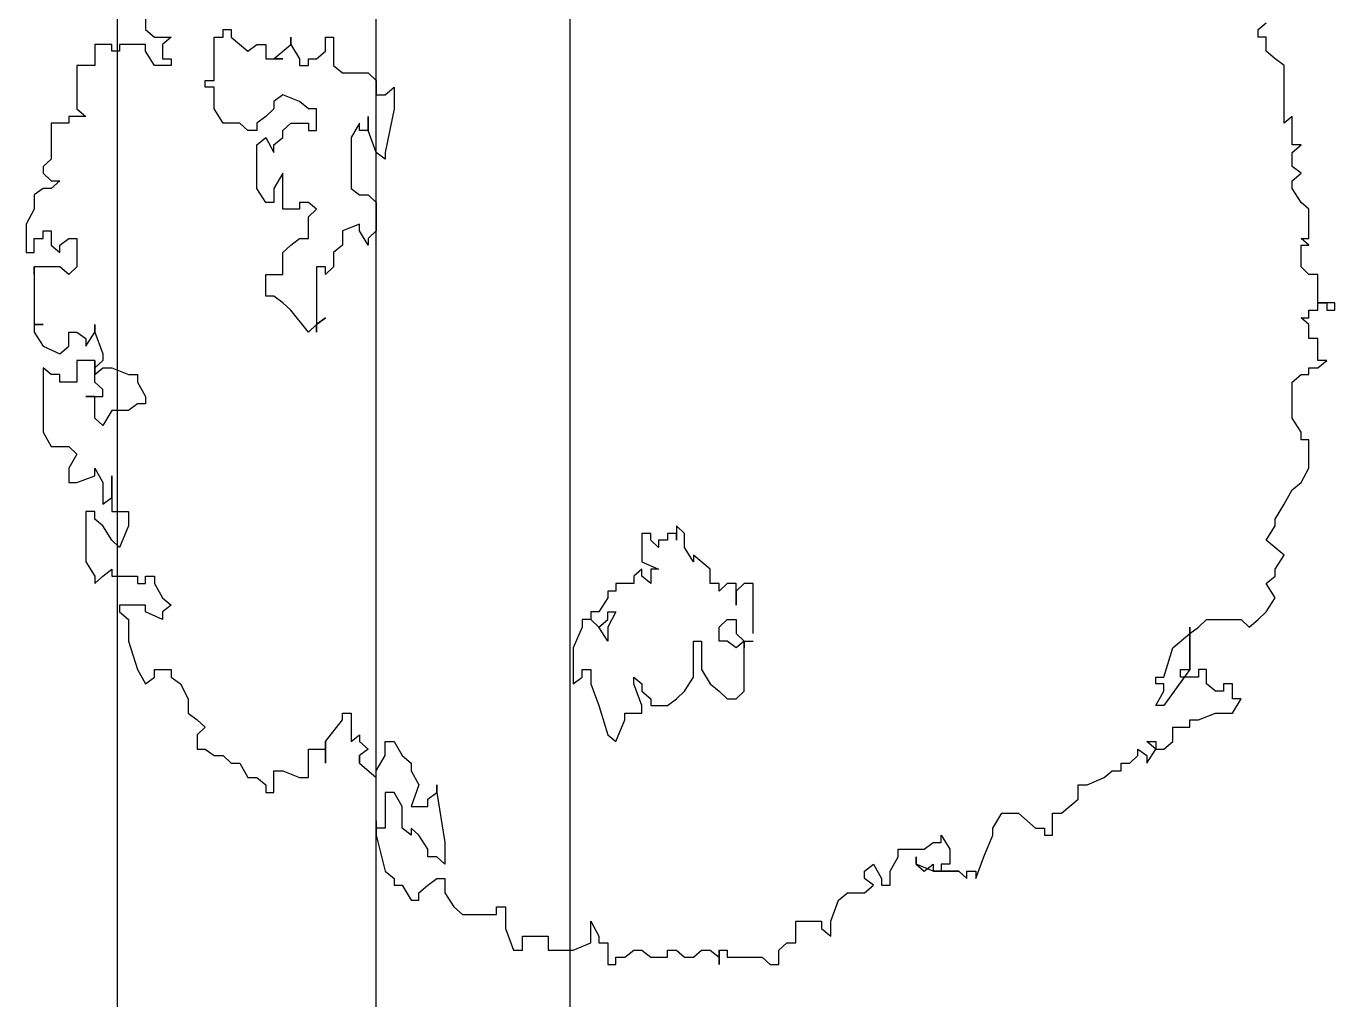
# Model space of a CAD drawing. Extents: x -30 to 1202, y 231 to 898.
# Drawn here: x 36.308 to 39.343, y 314.238 to 316.496 of the extents above; entities that cross this region are included whole.
import ezdxf

# ---------------------------------------------------------------- set-up
doc = ezdxf.new("R2010")
doc.units = 0
doc.header["$LTSCALE"] = 0.04
doc.layers.get('0').update_dxf_attribs({"linetype": 'CONTINUOUS'})
doc.layers.add('CONTORXXNP----00', color=255, linetype='CONTINUOUS')
doc.layers.add('PISO', color=1, linetype='CONTINUOUS')
doc.styles.get("Standard").update_dxf_attribs({"font": 'romans.shx'})

# ---------------------------------------------------------------- blocks, each defined once
blk = doc.blocks.new('ARB3')
at = {"color": 0}
for p, q in [((0.0136, 0.4913), (0.0078, 0.4913)), ((0.0078, 0.4913), (0.0078, 0.4852)), ((0.0136, 0.4852), (0.0136, 0.4913)), ((0.0078, 0.4782), (-0.0142, 0.4782)), ((-0.0142, 0.4782), (-0.0142, 0.4713)), ((0.0078, 0.4852), (0.0078, 0.4782)), ((0.0078, 0.4782), (0.0078, 0.4852)), ((0.0078, 0.4852), (0.0136, 0.4852)), ((0.0078, 0.4852), (0.0136, 0.4852)), ((0.0136, 0.4782), (0.0078, 0.4782)), ((0.0136, 0.4713), (0.0136, 0.4782)), ((0.0523, 0.4782), (0.0355, 0.4782)), ((0.0355, 0.4782), (0.0355, 0.4713)), ((0.0581, 0.4782), (0.0523, 0.4852)), ((0.0523, 0.4852), (0.0523, 0.4782)), ((0.0581, 0.4713), (0.0581, 0.4782)), ((-0.0646, 0.4713), (-0.0698, 0.4652)), ((-0.042, 0.4713), (-0.0646, 0.4713)), ((-0.0368, 0.4713), (-0.042, 0.4652)), ((-0.042, 0.4652), (-0.042, 0.4713)), ((-0.0368, 0.4652), (-0.0368, 0.4713)), ((-0.0142, 0.4713), (-0.02, 0.4652)), ((0.0194, 0.4713), (0.0136, 0.4713)), ((0.0245, 0.4713), (0.0194, 0.4652)), ((0.0194, 0.4652), (0.0194, 0.4713)), ((0.0355, 0.4713), (0.0245, 0.4713)), ((0.0633, 0.4713), (0.0581, 0.4713)), ((0.0633, 0.4652), (0.0633, 0.4713)), ((0.1356, 0.4713), (0.1137, 0.4713)), ((0.1137, 0.4713), (0.1137, 0.4652)), ((0.1466, 0.4652), (0.1356, 0.4713)), ((-0.1143, 0.4583), (-0.1363, 0.4583)), ((-0.1363, 0.4583), (-0.1311, 0.4521)), ((-0.1085, 0.4583), (-0.1143, 0.4652)), ((-0.1143, 0.4652), (-0.1143, 0.4583)), ((-0.0975, 0.4583), (-0.1085, 0.4583)), ((-0.0924, 0.4652), (-0.0975, 0.4583)), ((-0.0866, 0.4583), (-0.0924, 0.4652)), ((-0.0807, 0.4583), (-0.0866, 0.4583)), ((-0.0698, 0.4652), (-0.0807, 0.4583)), ((-0.02, 0.4652), (-0.0368, 0.4652)), ((0.0691, 0.4583), (0.0633, 0.4652)), ((0.0969, 0.4583), (0.0691, 0.4583)), ((0.1079, 0.4652), (0.0969, 0.4583)), ((0.1137, 0.4652), (0.1079, 0.4652)), ((0.1524, 0.4583), (0.1466, 0.4652)), ((0.1634, 0.4521), (0.1524, 0.4583)), ((-0.1757, 0.4521), (-0.1809, 0.4452)), ((-0.1311, 0.4521), (-0.1757, 0.4521)), ((0.175, 0.4452), (0.1634, 0.4521)), ((0.2028, 0.4521), (0.1912, 0.4383)), ((0.2138, 0.4452), (0.2028, 0.4521)), ((-0.2035, 0.4321), (-0.2086, 0.4383)), ((-0.1867, 0.4383), (-0.1976, 0.4383)), ((-0.1976, 0.4383), (-0.1976, 0.4321)), ((-0.1809, 0.4452), (-0.1867, 0.4383)), ((0.1802, 0.4452), (0.175, 0.4452)), ((0.1912, 0.4383), (0.1802, 0.4452)), ((0.219, 0.4452), (0.2138, 0.4452)), ((0.2248, 0.4383), (0.219, 0.4452)), ((0.2358, 0.4452), (0.2248, 0.4383)), ((0.2467, 0.4383), (0.2358, 0.4452)), ((0.2525, 0.4321), (0.2467, 0.4383)), ((-0.1976, 0.4321), (-0.2035, 0.4321)), ((0.2584, 0.4252), (0.2525, 0.4321)), ((0.2525, 0.419), (0.2584, 0.4252)), ((0.2525, 0.3921), (0.2525, 0.419)), ((0.3249, 0.4121), (0.3139, 0.419)), ((0.3139, 0.419), (0.3139, 0.4121)), ((0.3139, 0.4121), (0.3023, 0.4121)), ((0.3023, 0.4121), (0.3023, 0.4052)), ((0.3023, 0.4052), (0.3081, 0.4052)), ((0.3081, 0.4052), (0.3081, 0.399)), ((0.3249, 0.399), (0.3249, 0.4121)), ((0.3081, 0.399), (0.3023, 0.3921)), ((0.3301, 0.386), (0.3249, 0.399)), ((0.2584, 0.386), (0.2525, 0.3921)), ((0.2635, 0.3791), (0.2584, 0.386)), ((0.3023, 0.3921), (0.2913, 0.3921)), ((0.2913, 0.3921), (0.2913, 0.386)), ((0.2913, 0.386), (0.2971, 0.386)), ((0.2971, 0.386), (0.2971, 0.3721)), ((0.3301, 0.3791), (0.3301, 0.386)), ((0.2913, 0.3791), (0.2584, 0.3791)), ((0.2584, 0.3791), (0.2913, 0.3791)), ((0.2745, 0.366), (0.2635, 0.3791)), ((0.2913, 0.3721), (0.2913, 0.3791)), ((0.2913, 0.3791), (0.3191, 0.3591)), ((0.3359, 0.3791), (0.3301, 0.3791)), ((0.3359, 0.366), (0.3359, 0.3791)), ((0.2971, 0.3591), (0.2745, 0.366)), ((0.2971, 0.3721), (0.2913, 0.3721)), ((0.3468, 0.366), (0.3359, 0.366)), ((0.3527, 0.3591), (0.3468, 0.366)), ((0.2971, 0.3529), (0.2971, 0.3591)), ((0.3081, 0.3591), (0.3023, 0.3591)), ((0.3023, 0.3591), (0.3023, 0.3529)), ((0.3191, 0.3529), (0.3081, 0.3591)), ((0.3191, 0.3591), (0.3191, 0.3529)), ((0.3527, 0.3529), (0.3527, 0.3591)), ((0.3023, 0.3529), (0.2971, 0.3529)), ((0.3527, 0.3529), (0.3468, 0.346)), ((0.3468, 0.346), (0.3468, 0.3529)), ((0.3468, 0.3529), (0.3527, 0.3529)), ((0.3636, 0.346), (0.3527, 0.3529)), ((0.3527, 0.3391), (0.3578, 0.346)), ((0.3578, 0.346), (0.3636, 0.346)), ((0.3578, 0.3391), (0.3527, 0.3391)), ((0.3636, 0.3329), (0.3578, 0.3391)), ((0.3636, 0.326), (0.3636, 0.3329)), ((0.3695, 0.326), (0.3636, 0.326)), ((0.3695, 0.3191), (0.3695, 0.326)), ((0.3746, 0.3129), (0.3695, 0.3191)), ((0.3804, 0.2998), (0.3746, 0.3129)), ((0.3804, 0.2929), (0.3804, 0.2998)), ((0.3914, 0.2929), (0.3804, 0.2929)), ((0.4024, 0.2799), (0.3914, 0.2929)), ((0.4024, 0.2729), (0.4024, 0.2799)), ((0.4192, 0.2729), (0.4024, 0.2729)), ((0.414, 0.2599), (0.414, 0.2668)), ((0.414, 0.2668), (0.4192, 0.2668)), ((0.4192, 0.2668), (0.4192, 0.2729)), ((0.4024, 0.2468), (0.414, 0.2599)), ((0.4024, 0.2337), (0.4024, 0.2468)), ((0.414, 0.2268), (0.4024, 0.2337)), ((0.4192, 0.2268), (0.414, 0.2268)), ((0.436, 0.2199), (0.4192, 0.2268)), ((0.4528, 0.2137), (0.436, 0.2199)), ((0.447, 0.2068), (0.447, 0.2137)), ((0.447, 0.2137), (0.4528, 0.2137)), ((0.447, 0.2007), (0.4528, 0.2068)), ((0.4528, 0.2068), (0.447, 0.2068)), ((0.4192, 0.1868), (0.4302, 0.1937)), ((0.4302, 0.1937), (0.4418, 0.1937)), ((0.4418, 0.1937), (0.4418, 0.1868)), ((0.447, 0.1807), (0.447, 0.2007)), ((0.425, 0.1868), (0.4192, 0.1868)), ((0.425, 0.1807), (0.425, 0.1868)), ((0.4418, 0.1868), (0.447, 0.1868)), ((0.447, 0.1868), (0.447, 0.1807)), ((0.4302, 0.1737), (0.425, 0.1807)), ((0.4302, 0.1537), (0.4302, 0.1737)), ((0.447, 0.1807), (0.4418, 0.1676)), ((0.447, 0.1737), (0.4418, 0.1807)), ((0.4418, 0.1807), (0.447, 0.1807)), ((0.4418, 0.1676), (0.447, 0.1737)), ((0.4418, 0.1676), (0.436, 0.1676)), ((0.436, 0.1676), (0.4418, 0.1676)), ((0.436, 0.1537), (0.4302, 0.1537)), ((0.447, 0.1476), (0.436, 0.1537)), ((0.4579, 0.1476), (0.447, 0.1476)), ((0.4579, 0.1407), (0.4579, 0.1476)), ((0.4418, 0.1345), (0.4528, 0.1407)), ((0.447, 0.1276), (0.4418, 0.1345)), ((0.4528, 0.1407), (0.4579, 0.1407)), ((0.4579, 0.1345), (0.4528, 0.1276)), ((0.4638, 0.1276), (0.4579, 0.1345)), ((0.4528, 0.1276), (0.447, 0.1276)), ((0.4638, 0.1145), (0.4638, 0.1276)), ((0.4696, 0.1076), (0.4638, 0.1145)), ((0.4857, 0.1015), (0.4696, 0.1076)), ((0.4973, 0.1015), (0.4857, 0.1015)), ((0.4915, 0.0945), (0.4973, 0.1015)), ((0.4857, 0.0745), (0.4857, 0.0945)), ((0.4857, 0.0945), (0.4915, 0.0945)), ((0.5025, 0.0745), (0.4857, 0.0745)), ((0.5025, 0.0676), (0.5025, 0.0745)), ((0.5083, 0.0615), (0.5025, 0.0676)), ((0.5193, 0.0615), (0.5083, 0.0615)), ((0.5193, 0.0546), (0.5193, 0.0615)), ((0.5135, 0.0484), (0.5193, 0.0546)), ((0.2635, 0.0415), (0.2248, 0.0415)), ((0.2248, 0.0415), (0.2248, 0.0346)), ((0.2693, 0.0346), (0.2693, 0.0415)), ((0.5135, 0.0215), (0.5135, 0.0484)), ((0.2248, 0.0346), (0.2306, 0.0284)), ((0.2635, 0.0284), (0.2693, 0.0346)), ((0.3081, 0.0346), (0.2693, 0.0346)), ((0.2693, 0.0346), (0.2745, 0.0284)), ((0.2693, 0.0346), (0.2745, 0.0346)), ((0.2745, 0.0346), (0.2693, 0.0346)), ((0.3139, 0.0284), (0.3081, 0.0346)), ((0.2416, 0.0284), (0.2248, 0.0284)), ((0.2248, 0.0284), (0.2248, 0.0215)), ((0.2248, 0.0215), (0.2306, 0.0153)), ((0.2306, 0.0284), (0.2416, 0.0284)), ((0.2525, 0.0215), (0.2525, 0.0284)), ((0.2525, 0.0284), (0.2635, 0.0284)), ((0.2584, 0.0153), (0.2525, 0.0215)), ((0.2745, 0.0284), (0.2693, 0.0215)), ((0.2693, 0.0215), (0.2693, 0.0153)), ((0.3081, 0.0153), (0.3139, 0.0215)), ((0.3139, 0.0215), (0.3139, 0.0284)), ((0.5083, 0.0153), (0.5083, 0.0215)), ((0.5083, 0.0215), (0.5135, 0.0215)), ((0.2306, 0.0153), (0.2248, 0.0153)), ((0.2248, 0.0153), (0.2248, 0.0084)), ((0.2693, 0.0153), (0.2584, 0.0153)), ((0.3023, 0.0084), (0.3081, 0.0153)), ((0.5083, 0.0084), (0.5135, 0.0153)), ((0.5193, 0.0153), (0.5083, 0.0153)), ((0.5135, 0.0153), (0.5193, 0.0153)), ((0.2138, 0.0084), (0.2028, -0.0047)), ((0.2248, 0.0084), (0.2138, 0.0084)), ((0.2693, -0.0047), (0.2693, 0.0015)), ((0.2693, 0.0015), (0.2913, 0.0015)), ((0.2913, 0.0015), (0.3023, 0.0084)), ((0.5083, 0.0015), (0.5083, 0.0084)), ((0.5135, -0.0047), (0.5083, 0.0015)), ((0.208, -0.0047), (0.197, -0.0116)), ((0.2028, -0.0047), (0.208, -0.0047)), ((0.2971, -0.0047), (0.2693, -0.0047)), ((0.3081, -0.0116), (0.2971, -0.0047)), ((0.5135, -0.0116), (0.5135, -0.0047)), ((0.186, -0.0116), (0.1802, -0.0177)), ((0.1802, -0.0177), (0.1912, -0.0177)), ((0.197, -0.0116), (0.186, -0.0116)), ((0.1912, -0.0177), (0.186, -0.0177)), ((0.186, -0.0177), (0.186, -0.0247)), ((0.3139, -0.0177), (0.3081, -0.0116)), ((0.3191, -0.0247), (0.3139, -0.0177)), ((0.5083, -0.0177), (0.5135, -0.0116)), ((0.5083, -0.0247), (0.5083, -0.0177)), ((0.186, -0.0247), (0.1912, -0.0247)), ((0.1912, -0.0247), (0.1912, -0.0316)), ((0.3191, -0.0377), (0.3191, -0.0247)), ((0.5135, -0.0247), (0.5083, -0.0247)), ((0.5135, -0.0377), (0.5135, -0.0247)), ((0.1912, -0.0377), (0.186, -0.0377)), ((0.186, -0.0377), (0.186, -0.0446)), ((0.1912, -0.0316), (0.197, -0.0316)), ((0.197, -0.0316), (0.1912, -0.0377)), ((0.208, -0.0446), (0.2138, -0.0316)), ((0.2138, -0.0316), (0.2138, -0.0377)), ((0.2138, -0.0377), (0.2248, -0.0377)), ((0.2248, -0.0377), (0.219, -0.0446)), ((0.3081, -0.0446), (0.3139, -0.0377)), ((0.3139, -0.0377), (0.3191, -0.0377)), ((0.5083, -0.0446), (0.5135, -0.0377)), ((0.186, -0.0446), (0.208, -0.0446)), ((0.219, -0.0446), (0.2138, -0.0446)), ((0.2138, -0.0446), (0.219, -0.0508)), ((0.2971, -0.0508), (0.3023, -0.0446)), ((0.3191, -0.0446), (0.3023, -0.0508)), ((0.3023, -0.0446), (0.3081, -0.0446)), ((0.3249, -0.0446), (0.3191, -0.0446)), ((0.3249, -0.0577), (0.3249, -0.0446)), ((0.5083, -0.0508), (0.5083, -0.0446)), ((0.219, -0.0508), (0.2248, -0.0508)), ((0.2248, -0.0508), (0.2248, -0.0646)), ((0.3023, -0.0508), (0.2971, -0.0508)), ((0.3301, -0.0577), (0.3249, -0.0577)), ((0.3468, -0.0646), (0.3301, -0.0577)), ((0.5135, -0.0577), (0.5083, -0.0508)), ((0.5135, -0.0646), (0.5135, -0.0577)), ((0.2248, -0.0646), (0.2306, -0.0646)), ((0.2306, -0.0646), (0.2306, -0.0708)), ((0.2306, -0.0708), (0.2358, -0.0708)), ((0.2358, -0.0708), (0.2467, -0.0777)), ((0.2467, -0.0708), (0.2467, -0.0646)), ((0.2467, -0.0646), (0.2584, -0.0708)), ((0.2525, -0.0708), (0.2467, -0.0708)), ((0.2584, -0.0777), (0.2525, -0.0708)), ((0.2584, -0.0708), (0.2693, -0.0708)), ((0.2693, -0.0708), (0.2584, -0.0777)), ((0.3191, -0.0777), (0.3417, -0.0708)), ((0.3417, -0.0708), (0.3468, -0.0646)), ((0.5025, -0.0777), (0.5025, -0.0708)), ((0.5025, -0.0708), (0.5193, -0.0708)), ((0.5193, -0.0646), (0.5135, -0.0646)), ((0.5193, -0.0708), (0.5193, -0.0646)), ((0.2467, -0.0777), (0.2467, -0.0839)), ((0.2525, -0.0839), (0.2584, -0.0777)), ((0.2584, -0.0777), (0.2525, -0.0839)), ((0.3023, -0.0839), (0.3191, -0.0777)), ((0.4857, -0.0839), (0.4973, -0.0777)), ((0.4973, -0.0777), (0.5025, -0.0777)), ((0.2467, -0.0839), (0.2525, -0.0839)), ((0.2525, -0.0839), (0.2525, -0.0908)), ((0.2525, -0.0908), (0.2584, -0.0908)), ((0.2584, -0.0908), (0.2745, -0.0977)), ((0.2913, -0.0908), (0.2913, -0.0839)), ((0.2913, -0.0839), (0.3023, -0.0839)), ((0.2971, -0.0908), (0.2913, -0.0908)), ((0.3023, -0.0977), (0.2971, -0.0908)), ((0.5025, -0.0839), (0.4857, -0.0839)), ((0.5083, -0.0977), (0.5025, -0.0839)), ((0.2745, -0.0977), (0.3023, -0.0977)), ((0.5083, -0.1169), (0.5083, -0.0977)), ((0.4973, -0.1369), (0.4973, -0.1169)), ((0.4973, -0.1169), (0.5083, -0.1169)), ((0.5083, -0.1369), (0.4973, -0.1369)), ((0.5083, -0.1438), (0.5083, -0.1369)), ((0.4747, -0.1569), (0.4747, -0.15)), ((0.4747, -0.15), (0.4915, -0.15)), ((0.4915, -0.15), (0.5083, -0.1438)), ((0.4805, -0.1569), (0.4747, -0.1569)), ((0.4805, -0.1831), (0.4805, -0.1569)), ((0.4638, -0.1969), (0.4747, -0.19)), ((0.4747, -0.19), (0.4805, -0.1831)), ((0.3862, -0.2031), (0.425, -0.1969)), ((0.425, -0.1969), (0.4418, -0.1969)), ((0.4418, -0.1969), (0.436, -0.2031)), ((0.4528, -0.2031), (0.4528, -0.1969)), ((0.4528, -0.1969), (0.4638, -0.1969)), ((0.3862, -0.2031), (0.3804, -0.2031)), ((0.3804, -0.2031), (0.3862, -0.2031)), ((0.3914, -0.21), (0.3862, -0.2031)), ((0.3972, -0.21), (0.3914, -0.21)), ((0.3972, -0.223), (0.3972, -0.21)), ((0.4302, -0.21), (0.4192, -0.2169)), ((0.436, -0.21), (0.4302, -0.21)), ((0.436, -0.2031), (0.436, -0.21)), ((0.4579, -0.21), (0.4528, -0.2031)), ((0.4638, -0.2169), (0.4579, -0.21)), ((0.3695, -0.223), (0.3804, -0.2169)), ((0.3804, -0.2169), (0.3972, -0.223)), ((0.4192, -0.2169), (0.414, -0.223)), ((0.4696, -0.2169), (0.4638, -0.2169)), ((0.4696, -0.223), (0.4696, -0.2169)), ((0.3468, -0.2361), (0.3578, -0.23)), ((0.3578, -0.23), (0.3636, -0.223)), ((0.3636, -0.223), (0.3695, -0.223)), ((0.3972, -0.23), (0.3862, -0.2361)), ((0.414, -0.23), (0.3972, -0.23)), ((0.414, -0.223), (0.4192, -0.223)), ((0.4192, -0.223), (0.414, -0.23)), ((0.4579, -0.23), (0.4696, -0.223)), ((0.4579, -0.2361), (0.4579, -0.23)), ((-0.1531, -0.243), (-0.1589, -0.2361)), ((-0.1589, -0.2361), (-0.1421, -0.2361)), ((-0.1421, -0.2361), (-0.1085, -0.243)), ((0.3468, -0.243), (0.3468, -0.2361)), ((0.3862, -0.2361), (0.3862, -0.243)), ((0.447, -0.243), (0.4528, -0.2361)), ((0.4528, -0.2361), (0.4579, -0.2361)), ((-0.1699, -0.2561), (-0.1641, -0.25)), ((-0.1641, -0.25), (-0.1531, -0.25)), ((-0.1531, -0.25), (-0.1531, -0.243)), ((-0.1085, -0.25), (-0.1253, -0.2561)), ((-0.1085, -0.243), (-0.1033, -0.243)), ((-0.1033, -0.243), (-0.1085, -0.25)), ((-0.0756, -0.2561), (-0.0698, -0.25)), ((-0.0698, -0.25), (-0.0478, -0.25)), ((-0.0478, -0.25), (-0.042, -0.2561)), ((0.3578, -0.243), (0.3468, -0.243)), ((0.3695, -0.25), (0.3578, -0.243)), ((0.3636, -0.263), (0.3746, -0.25)), ((0.3746, -0.25), (0.3695, -0.25)), ((0.3862, -0.243), (0.414, -0.243)), ((0.414, -0.25), (0.4082, -0.25)), ((0.4082, -0.25), (0.4192, -0.25)), ((0.414, -0.243), (0.414, -0.25)), ((0.4192, -0.25), (0.447, -0.243)), ((-0.1699, -0.2761), (-0.1699, -0.2561)), ((-0.1253, -0.2561), (-0.1363, -0.2561)), ((-0.1363, -0.2561), (-0.1253, -0.2561)), ((-0.1253, -0.263), (-0.1311, -0.263)), ((-0.1311, -0.263), (-0.1201, -0.2692)), ((-0.1253, -0.2561), (-0.1253, -0.263)), ((-0.0807, -0.2692), (-0.0756, -0.263)), ((-0.0756, -0.263), (-0.0756, -0.2561)), ((-0.0478, -0.263), (-0.053, -0.263)), ((-0.053, -0.263), (-0.0478, -0.2761)), ((-0.0368, -0.2561), (-0.0478, -0.263)), ((-0.042, -0.2561), (-0.0368, -0.2561)), ((0.3468, -0.2692), (0.3417, -0.263)), ((0.3417, -0.263), (0.3468, -0.263)), ((0.3468, -0.263), (0.3527, -0.2561)), ((0.3527, -0.2561), (0.3578, -0.263)), ((0.3578, -0.263), (0.3636, -0.263)), ((0.3636, -0.263), (0.3578, -0.263)), ((0.3578, -0.263), (0.3636, -0.263)), ((-0.1201, -0.2692), (-0.0807, -0.2692)), ((0.3249, -0.2761), (0.3249, -0.2692)), ((0.3249, -0.2692), (0.3468, -0.2692)), ((-0.1976, -0.2892), (-0.1976, -0.283)), ((-0.1976, -0.283), (-0.1757, -0.283)), ((-0.1757, -0.283), (-0.1699, -0.2761)), ((-0.0478, -0.2761), (-0.0368, -0.2761)), ((-0.0368, -0.2761), (-0.031, -0.283)), ((-0.031, -0.283), (-0.02, -0.283)), ((-0.02, -0.283), (-0.0142, -0.2892)), ((0.3301, -0.2761), (0.3249, -0.2761)), ((0.3468, -0.2892), (0.3301, -0.2761)), ((-0.1867, -0.2892), (-0.1976, -0.2892)), ((-0.1809, -0.2961), (-0.1867, -0.2892)), ((-0.0142, -0.2892), (-0.02, -0.2892)), ((-0.02, -0.2892), (-0.02, -0.2961)), ((0.0245, -0.2961), (0.0194, -0.2892)), ((0.0194, -0.2892), (0.0245, -0.2961)), ((0.3636, -0.2892), (0.3468, -0.2892)), ((0.3527, -0.3022), (0.3527, -0.2892)), ((0.3527, -0.2892), (0.3636, -0.2892)), ((-0.1809, -0.3022), (-0.1809, -0.2961)), ((-0.1757, -0.3022), (-0.1809, -0.3022)), ((-0.1757, -0.3092), (-0.1757, -0.3022)), ((-0.1421, -0.3022), (-0.1479, -0.3092)), ((-0.1253, -0.2961), (-0.1421, -0.2961)), ((-0.1421, -0.2961), (-0.1421, -0.3022)), ((-0.1311, -0.3161), (-0.1311, -0.3022)), ((-0.1311, -0.3022), (-0.1253, -0.3022)), ((-0.1253, -0.3022), (-0.1253, -0.2961)), ((-0.0646, -0.2961), (-0.0698, -0.3022)), ((-0.0698, -0.3022), (-0.0698, -0.3092)), ((-0.0588, -0.3022), (-0.0646, -0.2961)), ((-0.042, -0.3022), (-0.0588, -0.3022)), ((-0.042, -0.3092), (-0.042, -0.3022)), ((-0.02, -0.2961), (0.0304, -0.2961)), ((0.0304, -0.3022), (0.0136, -0.3161)), ((0.0304, -0.2961), (0.0245, -0.2961)), ((0.0245, -0.2961), (0.0304, -0.3022)), ((0.3746, -0.3022), (0.3527, -0.3022)), ((0.3746, -0.3092), (0.3746, -0.3022)), ((-0.1918, -0.3161), (-0.1809, -0.3092)), ((-0.1809, -0.3092), (-0.1757, -0.3092)), ((-0.1479, -0.3092), (-0.1531, -0.3222)), ((-0.0698, -0.3092), (-0.0646, -0.3092)), ((-0.0646, -0.3092), (-0.0646, -0.3222)), ((-0.0368, -0.3161), (-0.042, -0.3092)), ((0.3695, -0.3222), (0.3746, -0.3092)), ((-0.1918, -0.3161), (-0.1976, -0.3161)), ((-0.1976, -0.3161), (-0.1918, -0.3161)), ((-0.1809, -0.3292), (-0.1918, -0.3161)), ((-0.1809, -0.3353), (-0.1809, -0.3222)), ((-0.1809, -0.3222), (-0.1809, -0.3292)), ((-0.1809, -0.3292), (-0.1809, -0.3222)), ((-0.1809, -0.3222), (-0.1809, -0.3292)), ((-0.1531, -0.3222), (-0.1479, -0.3292)), ((-0.1253, -0.3222), (-0.1311, -0.3161)), ((-0.1201, -0.3222), (-0.1253, -0.3222)), ((-0.1143, -0.3292), (-0.1201, -0.3222)), ((-0.0646, -0.3222), (-0.0924, -0.3222)), ((-0.0924, -0.3222), (-0.0807, -0.3292)), ((-0.031, -0.3222), (-0.0368, -0.3161)), ((-0.0142, -0.3222), (-0.031, -0.3222)), ((-0.0142, -0.3353), (-0.0142, -0.3222)), ((0.0078, -0.3222), (0.0026, -0.3292)), ((0.0136, -0.3161), (0.0078, -0.3222)), ((0.3695, -0.3292), (0.3695, -0.3222)), ((-0.1479, -0.3292), (-0.1421, -0.3292)), ((-0.1421, -0.3292), (-0.1363, -0.3353)), ((-0.1201, -0.3353), (-0.1085, -0.3292)), ((-0.1085, -0.3292), (-0.1143, -0.3292)), ((-0.0807, -0.3292), (-0.0698, -0.3292)), ((-0.0698, -0.3292), (-0.0698, -0.3353)), ((0.0026, -0.3292), (0.0026, -0.3353)), ((0.3862, -0.3292), (0.3695, -0.3292)), ((0.3862, -0.3353), (0.3862, -0.3292)), ((-0.1918, -0.3422), (-0.1918, -0.3353)), ((-0.1918, -0.3353), (-0.1809, -0.3353)), ((-0.1867, -0.3492), (-0.1918, -0.3422)), ((-0.1363, -0.3353), (-0.1311, -0.3422)), ((-0.1311, -0.3422), (-0.1253, -0.3422)), ((-0.1253, -0.3422), (-0.1253, -0.3492)), ((-0.1143, -0.3422), (-0.1201, -0.3353)), ((-0.0807, -0.3422), (-0.1143, -0.3422)), ((-0.0698, -0.3353), (-0.0807, -0.3422)), ((0.0026, -0.3353), (-0.0142, -0.3353)), ((0.3746, -0.3422), (0.3804, -0.3353)), ((0.3746, -0.3492), (0.3746, -0.3422)), ((0.3804, -0.3353), (0.3862, -0.3353)), ((-0.1976, -0.3622), (-0.1867, -0.3492)), ((-0.1253, -0.3492), (-0.1311, -0.3553)), ((0.3636, -0.3553), (0.3746, -0.3492)), ((-0.2035, -0.3684), (-0.2035, -0.3622)), ((-0.2035, -0.3622), (-0.1976, -0.3622)), ((-0.1311, -0.3553), (-0.1311, -0.3684)), ((0.3578, -0.3684), (0.3636, -0.3622)), ((0.3636, -0.3622), (0.3636, -0.3553)), ((-0.1976, -0.3684), (-0.2035, -0.3684)), ((-0.1976, -0.3753), (-0.1976, -0.3684)), ((-0.1311, -0.3684), (-0.1421, -0.3753)), ((0.3578, -0.3753), (0.3578, -0.3684)), ((-0.1641, -0.3753), (-0.1976, -0.3753)), ((-0.1641, -0.3822), (-0.1641, -0.3753)), ((-0.1589, -0.3822), (-0.1641, -0.3822)), ((-0.1421, -0.3753), (-0.1589, -0.3753)), ((-0.1589, -0.3753), (-0.1589, -0.3822)), ((0.3301, -0.3884), (0.3359, -0.3822)), ((0.3359, -0.3822), (0.3417, -0.3884)), ((0.3527, -0.3822), (0.3578, -0.3753)), ((0.3527, -0.3884), (0.3527, -0.3822)), ((0.3249, -0.3953), (0.3301, -0.3884)), ((0.3417, -0.3884), (0.3527, -0.3884)), ((0.2971, -0.4084), (0.3023, -0.4014)), ((0.3023, -0.4014), (0.3139, -0.3953)), ((0.3139, -0.3953), (0.3249, -0.3953)), ((-0.1976, -0.4214), (-0.1976, -0.4084)), ((-0.1976, -0.4084), (-0.1918, -0.4153)), ((-0.1809, -0.4153), (-0.1809, -0.4084)), ((-0.1809, -0.4084), (-0.1757, -0.4084)), ((-0.1757, -0.4084), (-0.1757, -0.4214)), ((0.2358, -0.4153), (0.2416, -0.4084)), ((0.2416, -0.4084), (0.2467, -0.4153)), ((0.2913, -0.4214), (0.2913, -0.4084)), ((0.2913, -0.4084), (0.2971, -0.4084)), ((-0.2035, -0.4284), (-0.1976, -0.4214)), ((-0.1918, -0.4153), (-0.1809, -0.4153)), ((-0.1757, -0.4214), (-0.1867, -0.4284)), ((0.219, -0.4284), (0.219, -0.4214)), ((0.219, -0.4214), (0.2248, -0.4214)), ((0.2248, -0.4214), (0.2358, -0.4153)), ((0.2467, -0.4153), (0.2525, -0.4153)), ((0.2525, -0.4153), (0.2467, -0.4284)), ((0.2971, -0.4214), (0.2913, -0.4214)), ((0.3023, -0.4284), (0.2971, -0.4214)), ((-0.2312, -0.4284), (-0.2035, -0.4284)), ((-0.1867, -0.4284), (-0.1918, -0.4284)), ((-0.1918, -0.4284), (-0.1918, -0.4484)), ((0.0633, -0.4414), (0.0633, -0.4345)), ((0.0633, -0.4345), (0.0691, -0.4345)), ((0.0691, -0.4345), (0.0801, -0.4284)), ((0.0801, -0.4284), (0.0859, -0.4284)), ((0.0859, -0.4284), (0.0859, -0.4345)), ((0.0859, -0.4345), (0.0911, -0.4414)), ((0.2248, -0.4284), (0.219, -0.4284)), ((0.219, -0.4545), (0.219, -0.4345)), ((0.219, -0.4345), (0.2248, -0.4345)), ((0.2248, -0.4345), (0.2248, -0.4284)), ((0.2467, -0.4284), (0.2416, -0.4284)), ((0.2416, -0.4284), (0.2416, -0.4484)), ((0.2693, -0.4414), (0.2913, -0.4345)), ((0.2913, -0.4345), (0.3023, -0.4284)), ((0.0581, -0.4545), (0.0633, -0.4414)), ((0.0911, -0.4414), (0.0911, -0.4545)), ((0.1692, -0.4545), (0.1692, -0.4414)), ((0.1692, -0.4414), (0.1802, -0.4414)), ((0.1802, -0.4414), (0.197, -0.4484)), ((0.2467, -0.4484), (0.2525, -0.4414)), ((0.2525, -0.4414), (0.2693, -0.4414)), ((-0.1918, -0.4484), (-0.1867, -0.4484)), ((-0.1867, -0.4545), (-0.1918, -0.4545)), ((-0.1918, -0.4545), (-0.1918, -0.4676)), ((-0.1867, -0.4484), (-0.1867, -0.4545)), ((0.0581, -0.4614), (0.0581, -0.4545)), ((0.0911, -0.4545), (0.1027, -0.4614)), ((0.1582, -0.4545), (0.1415, -0.4545)), ((0.1415, -0.4545), (0.1692, -0.4545)), ((0.1634, -0.4614), (0.1582, -0.4545)), ((0.1912, -0.4545), (0.1802, -0.4614)), ((0.197, -0.4484), (0.1912, -0.4545)), ((0.219, -0.4614), (0.2138, -0.4545)), ((0.2138, -0.4545), (0.219, -0.4545)), ((0.2416, -0.4484), (0.2467, -0.4484)), ((0.0304, -0.4676), (0.0472, -0.4614)), ((0.0472, -0.4614), (0.0523, -0.4614)), ((0.0523, -0.4614), (0.0581, -0.4676)), ((0.0633, -0.4676), (0.0581, -0.4614)), ((0.0749, -0.4614), (0.0691, -0.4676)), ((0.0801, -0.4614), (0.0749, -0.4614)), ((0.0801, -0.4745), (0.0801, -0.4614)), ((0.1027, -0.4614), (0.0969, -0.4676)), ((0.1356, -0.4676), (0.1466, -0.4614)), ((0.1466, -0.4614), (0.1634, -0.4614)), ((0.1802, -0.4614), (0.175, -0.4676)), ((0.2248, -0.4676), (0.219, -0.4614)), ((-0.1918, -0.4676), (-0.1757, -0.4676)), ((-0.1757, -0.4676), (-0.1757, -0.4814)), ((-0.1421, -0.4814), (-0.1363, -0.4745)), ((-0.1363, -0.4745), (-0.1363, -0.4876)), ((0.0304, -0.4676), (0.0245, -0.4676)), ((0.0245, -0.4676), (0.0304, -0.4676)), ((0.0413, -0.4745), (0.0304, -0.4676)), ((0.0304, -0.4814), (0.0355, -0.4745)), ((0.0355, -0.4745), (0.0413, -0.4745)), ((0.0691, -0.4676), (0.0523, -0.4676)), ((0.0523, -0.4676), (0.0523, -0.4814)), ((0.0581, -0.4676), (0.0633, -0.4676)), ((0.0969, -0.4676), (0.0801, -0.4676)), ((0.0801, -0.4676), (0.0801, -0.4745)), ((0.1415, -0.4676), (0.1356, -0.4676)), ((0.1466, -0.4814), (0.1415, -0.4676)), ((0.175, -0.4676), (0.1692, -0.4676)), ((0.1692, -0.4676), (0.1692, -0.4745)), ((0.1692, -0.4745), (0.208, -0.4745)), ((0.208, -0.4745), (0.219, -0.4676)), ((0.219, -0.4676), (0.2248, -0.4676)), ((-0.1757, -0.4814), (-0.1421, -0.4814)), ((-0.042, -0.4876), (-0.042, -0.4814)), ((-0.042, -0.4814), (-0.02, -0.4814)), ((-0.02, -0.4814), (-0.0142, -0.4876)), ((0.0304, -0.4876), (0.0304, -0.4814)), ((0.0523, -0.4814), (0.0691, -0.4814)), ((0.0691, -0.4814), (0.0691, -0.4945)), ((0.1188, -0.4876), (0.1247, -0.4814)), ((0.1247, -0.4814), (0.1356, -0.4876)), ((0.1466, -0.4876), (0.1466, -0.4814)), ((-0.1363, -0.4876), (-0.1311, -0.4876)), ((-0.1311, -0.4876), (-0.1311, -0.5014)), ((-0.0866, -0.5014), (-0.0866, -0.4945)), ((-0.0866, -0.4945), (-0.0807, -0.5014)), ((-0.0368, -0.4945), (-0.042, -0.4876)), ((-0.0368, -0.5014), (-0.031, -0.4945)), ((-0.031, -0.4945), (-0.0368, -0.4945)), ((-0.0142, -0.4876), (-0.02, -0.4945)), ((-0.02, -0.4945), (-0.02, -0.5145)), ((0.0413, -0.4876), (0.0304, -0.4876)), ((0.0472, -0.4945), (0.0413, -0.4876)), ((0.0413, -0.5076), (0.0472, -0.4945)), ((0.0691, -0.4945), (0.0633, -0.4945)), ((0.0633, -0.4945), (0.0633, -0.5014)), ((0.1188, -0.5014), (0.1188, -0.4876)), ((0.1356, -0.4876), (0.1466, -0.4876)), ((-0.1311, -0.5014), (-0.1033, -0.5014)), ((-0.1033, -0.5014), (-0.0975, -0.5076)), ((-0.0924, -0.5076), (-0.0866, -0.5014)), ((-0.0807, -0.5014), (-0.0807, -0.5076)), ((-0.0478, -0.5076), (-0.0478, -0.5014)), ((-0.0478, -0.5014), (-0.0368, -0.5014)), ((0.0633, -0.5014), (0.0581, -0.5076)), ((0.1079, -0.5076), (0.1188, -0.5014)), ((-0.0975, -0.5076), (-0.0924, -0.5076)), ((-0.0807, -0.5076), (-0.0756, -0.5145)), ((-0.0756, -0.5145), (-0.0646, -0.5145)), ((-0.0646, -0.5145), (-0.053, -0.5206)), ((-0.042, -0.5076), (-0.0478, -0.5076)), ((-0.042, -0.5145), (-0.042, -0.5076)), ((-0.031, -0.5145), (-0.042, -0.5145)), ((-0.031, -0.5206), (-0.031, -0.5145)), ((-0.02, -0.5145), (-0.0142, -0.5145)), ((-0.0142, -0.5145), (-0.02, -0.5145)), ((-0.02, -0.5145), (0.0245, -0.5145)), ((0.0245, -0.5145), (0.0245, -0.5076)), ((0.0245, -0.5076), (0.0245, -0.5145)), ((0.0245, -0.5145), (0.0304, -0.5145)), ((0.0304, -0.5145), (0.0413, -0.5076)), ((0.0581, -0.5076), (0.1079, -0.5076)), ((-0.053, -0.5206), (-0.031, -0.5206))]:
    blk.add_line(p, q, dxfattribs=at)
at = {"layer": 'CONTORXXNP----00'}
for p, q in [((-0.0142, 0.4782), (-0.0142, 0.4713)), ((0.0078, 0.4782), (-0.0142, 0.4782)), ((0.0136, 0.4782), (0.0078, 0.4782)), ((0.0136, 0.4713), (0.0136, 0.4782)), ((0.0355, 0.4782), (0.0355, 0.4713)), ((0.0523, 0.4782), (0.0355, 0.4782)), ((0.0523, 0.4852), (0.0523, 0.4782)), ((0.0581, 0.4782), (0.0523, 0.4852)), ((0.0581, 0.4713), (0.0581, 0.4782)), ((-0.0646, 0.4713), (-0.0698, 0.4652)), ((-0.042, 0.4713), (-0.0646, 0.4713)), ((-0.042, 0.4652), (-0.042, 0.4713)), ((-0.0368, 0.4713), (-0.042, 0.4652)), ((-0.0368, 0.4652), (-0.0368, 0.4713)), ((-0.0142, 0.4713), (-0.02, 0.4652)), ((0.0194, 0.4713), (0.0136, 0.4713)), ((0.0194, 0.4652), (0.0194, 0.4713)), ((0.0245, 0.4713), (0.0194, 0.4652)), ((0.0355, 0.4713), (0.0245, 0.4713)), ((0.0633, 0.4713), (0.0581, 0.4713)), ((0.0633, 0.4652), (0.0633, 0.4713)), ((0.1137, 0.4713), (0.1137, 0.4652)), ((0.1356, 0.4713), (0.1137, 0.4713)), ((0.1466, 0.4652), (0.1356, 0.4713)), ((-0.1363, 0.4583), (-0.1311, 0.4521)), ((-0.1143, 0.4583), (-0.1363, 0.4583)), ((-0.1143, 0.4652), (-0.1143, 0.4583)), ((-0.1085, 0.4583), (-0.1143, 0.4652)), ((-0.0975, 0.4583), (-0.1085, 0.4583)), ((-0.0924, 0.4652), (-0.0975, 0.4583)), ((-0.0866, 0.4583), (-0.0924, 0.4652)), ((-0.0807, 0.4583), (-0.0866, 0.4583)), ((-0.0698, 0.4652), (-0.0807, 0.4583)), ((-0.02, 0.4652), (-0.0368, 0.4652)), ((0.0691, 0.4583), (0.0633, 0.4652)), ((0.0969, 0.4583), (0.0691, 0.4583)), ((0.1079, 0.4652), (0.0969, 0.4583)), ((0.1137, 0.4652), (0.1079, 0.4652)), ((0.1524, 0.4583), (0.1466, 0.4652)), ((0.1634, 0.4521), (0.1524, 0.4583)), ((-0.1757, 0.4521), (-0.1809, 0.4452)), ((-0.1311, 0.4521), (-0.1757, 0.4521)), ((0.175, 0.4452), (0.1634, 0.4521)), ((0.2028, 0.4521), (0.1912, 0.4383)), ((0.2138, 0.4452), (0.2028, 0.4521)), ((-0.2035, 0.4321), (-0.2086, 0.4383)), ((-0.1976, 0.4383), (-0.1976, 0.4321)), ((-0.1867, 0.4383), (-0.1976, 0.4383)), ((-0.1809, 0.4452), (-0.1867, 0.4383)), ((0.1802, 0.4452), (0.175, 0.4452)), ((0.1912, 0.4383), (0.1802, 0.4452)), ((0.219, 0.4452), (0.2138, 0.4452)), ((0.2248, 0.4383), (0.219, 0.4452)), ((0.2358, 0.4452), (0.2248, 0.4383)), ((0.2467, 0.4383), (0.2358, 0.4452)), ((0.2525, 0.4321), (0.2467, 0.4383)), ((-0.1976, 0.4321), (-0.2035, 0.4321)), ((0.2584, 0.4252), (0.2525, 0.4321)), ((0.2525, 0.419), (0.2584, 0.4252)), ((0.2525, 0.3921), (0.2525, 0.419)), ((0.3139, 0.419), (0.3139, 0.4121)), ((0.3249, 0.4121), (0.3139, 0.419)), ((0.3023, 0.4121), (0.3023, 0.4052)), ((0.3139, 0.4121), (0.3023, 0.4121)), ((0.3023, 0.4052), (0.3081, 0.4052)), ((0.3081, 0.4052), (0.3081, 0.399)), ((0.3249, 0.399), (0.3249, 0.4121)), ((0.3081, 0.399), (0.3023, 0.3921)), ((0.3301, 0.386), (0.3249, 0.399)), ((0.2584, 0.386), (0.2525, 0.3921)), ((0.2635, 0.3791), (0.2584, 0.386)), ((0.2913, 0.3921), (0.2913, 0.386)), ((0.3023, 0.3921), (0.2913, 0.3921)), ((0.2913, 0.386), (0.2971, 0.386)), ((0.2971, 0.386), (0.2971, 0.3749)), ((0.3301, 0.3791), (0.3301, 0.386)), ((0.2745, 0.366), (0.2635, 0.3791)), ((0.2971, 0.3749), (0.3191, 0.3591)), ((0.3359, 0.3791), (0.3301, 0.3791)), ((0.3359, 0.366), (0.3359, 0.3791)), ((0.2971, 0.3591), (0.2745, 0.366)), ((0.3468, 0.366), (0.3359, 0.366)), ((0.3527, 0.3591), (0.3468, 0.366)), ((0.2971, 0.3529), (0.2971, 0.3591)), ((0.3023, 0.3591), (0.3023, 0.3529)), ((0.3081, 0.3591), (0.3023, 0.3591)), ((0.3191, 0.3529), (0.3081, 0.3591)), ((0.3191, 0.3591), (0.3191, 0.3529)), ((0.3527, 0.3529), (0.3527, 0.3591)), ((0.3023, 0.3529), (0.2971, 0.3529)), ((0.3636, 0.346), (0.3527, 0.3529)), ((0.3527, 0.3391), (0.3578, 0.346)), ((0.3578, 0.346), (0.3636, 0.346)), ((0.3578, 0.3391), (0.3527, 0.3391)), ((0.3636, 0.3329), (0.3578, 0.3391)), ((0.3636, 0.326), (0.3636, 0.3329)), ((0.3695, 0.326), (0.3636, 0.326)), ((0.3695, 0.3191), (0.3695, 0.326)), ((0.3746, 0.3129), (0.3695, 0.3191)), ((0.3804, 0.2998), (0.3746, 0.3129)), ((0.3804, 0.2929), (0.3804, 0.2998)), ((0.3914, 0.2929), (0.3804, 0.2929)), ((0.4024, 0.2799), (0.3914, 0.2929)), ((0.4024, 0.2729), (0.4024, 0.2799)), ((0.4192, 0.2729), (0.4024, 0.2729)), ((0.414, 0.2668), (0.4192, 0.2668)), ((0.414, 0.2599), (0.414, 0.2668)), ((0.4192, 0.2668), (0.4192, 0.2729)), ((0.4024, 0.2468), (0.414, 0.2599)), ((0.4024, 0.2337), (0.4024, 0.2468)), ((0.414, 0.2268), (0.4024, 0.2337)), ((0.4192, 0.2268), (0.414, 0.2268)), ((0.436, 0.2199), (0.4192, 0.2268)), ((0.4528, 0.2137), (0.436, 0.2199)), ((0.447, 0.2137), (0.4528, 0.2137)), ((0.447, 0.2068), (0.447, 0.2137)), ((0.4528, 0.2068), (0.447, 0.2068)), ((0.447, 0.2007), (0.4528, 0.2068)), ((0.4192, 0.1868), (0.4302, 0.1937)), ((0.4302, 0.1937), (0.4418, 0.1937)), ((0.4418, 0.1937), (0.4418, 0.1868)), ((0.447, 0.2007), (0.447, 0.1868)), ((0.425, 0.1868), (0.4192, 0.1868)), ((0.425, 0.1807), (0.425, 0.1868)), ((0.4418, 0.1868), (0.447, 0.1868)), ((0.4302, 0.1737), (0.425, 0.1807)), ((0.4302, 0.1537), (0.4302, 0.1737)), ((0.436, 0.1537), (0.4302, 0.1537)), ((0.447, 0.1476), (0.436, 0.1537)), ((0.4579, 0.1476), (0.447, 0.1476)), ((0.4579, 0.1407), (0.4579, 0.1476)), ((0.4418, 0.1345), (0.4528, 0.1407)), ((0.447, 0.1276), (0.4418, 0.1345)), ((0.4528, 0.1407), (0.4579, 0.1407)), ((0.4579, 0.1345), (0.4528, 0.1276)), ((0.4638, 0.1276), (0.4579, 0.1345)), ((0.4528, 0.1276), (0.447, 0.1276)), ((0.4638, 0.1145), (0.4638, 0.1276)), ((0.4696, 0.1076), (0.4638, 0.1145)), ((0.4857, 0.1015), (0.4696, 0.1076)), ((0.4973, 0.1015), (0.4857, 0.1015)), ((0.4915, 0.0945), (0.4973, 0.1015)), ((0.4857, 0.0945), (0.4915, 0.0945)), ((0.4857, 0.0745), (0.4857, 0.0945)), ((0.5025, 0.0745), (0.4857, 0.0745)), ((0.5025, 0.0676), (0.5025, 0.0745)), ((0.5083, 0.0615), (0.5025, 0.0676)), ((0.5193, 0.0615), (0.5083, 0.0615)), ((0.5193, 0.0546), (0.5193, 0.0615)), ((0.5135, 0.0484), (0.5193, 0.0546)), ((0.5135, 0.0215), (0.5135, 0.0484)), ((0.5083, 0.0215), (0.5135, 0.0215)), ((0.5083, 0.0153), (0.5083, 0.0215)), ((0.5083, 0.0153), (0.5135, 0.0153)), ((0.5083, 0.0084), (0.5135, 0.0153)), ((0.5083, 0.0015), (0.5083, 0.0084)), ((0.5135, -0.0047), (0.5083, 0.0015)), ((0.5135, -0.0116), (0.5135, -0.0047)), ((0.5083, -0.0177), (0.5135, -0.0116)), ((0.5083, -0.0247), (0.5083, -0.0177)), ((0.5135, -0.0247), (0.5083, -0.0247)), ((0.5135, -0.0377), (0.5135, -0.0247)), ((0.5083, -0.0446), (0.5135, -0.0377)), ((0.5083, -0.0508), (0.5083, -0.0446)), ((0.5135, -0.0577), (0.5083, -0.0508)), ((0.5135, -0.0646), (0.5135, -0.0577)), ((0.5025, -0.0708), (0.5193, -0.0708)), ((0.5025, -0.0777), (0.5025, -0.0708)), ((0.5193, -0.0646), (0.5135, -0.0646)), ((0.5193, -0.0708), (0.5193, -0.0646)), ((0.4857, -0.0839), (0.4973, -0.0777)), ((0.4973, -0.0777), (0.5025, -0.0777)), ((0.5025, -0.0839), (0.4857, -0.0839)), ((0.5083, -0.0977), (0.5025, -0.0839)), ((0.5083, -0.1169), (0.5083, -0.0977)), ((0.4973, -0.1169), (0.5083, -0.1169)), ((0.4973, -0.1369), (0.4973, -0.1169)), ((0.5083, -0.1369), (0.4973, -0.1369)), ((0.5083, -0.1438), (0.5083, -0.1369)), ((0.4747, -0.15), (0.4915, -0.15)), ((0.4747, -0.1569), (0.4747, -0.15)), ((0.4915, -0.15), (0.5083, -0.1438)), ((0.4805, -0.1569), (0.4747, -0.1569)), ((0.4805, -0.1831), (0.4805, -0.1569)), ((0.4638, -0.1969), (0.4747, -0.19)), ((0.4747, -0.19), (0.4805, -0.1831)), ((0.3862, -0.2031), (0.425, -0.1969)), ((0.425, -0.1969), (0.4418, -0.1969)), ((0.4418, -0.1969), (0.436, -0.2031)), ((0.4528, -0.1969), (0.4638, -0.1969)), ((0.4528, -0.2031), (0.4528, -0.1969)), ((0.3914, -0.21), (0.3862, -0.2031)), ((0.3972, -0.21), (0.3914, -0.21)), ((0.3972, -0.223), (0.3972, -0.21)), ((0.4302, -0.21), (0.4192, -0.2169)), ((0.436, -0.21), (0.4302, -0.21)), ((0.436, -0.2031), (0.436, -0.21)), ((0.4579, -0.21), (0.4528, -0.2031)), ((0.4638, -0.2169), (0.4579, -0.21)), ((0.3695, -0.223), (0.3804, -0.2169)), ((0.3804, -0.2169), (0.3972, -0.223)), ((0.4192, -0.2169), (0.414, -0.223)), ((0.4696, -0.2169), (0.4638, -0.2169)), ((0.4696, -0.223), (0.4696, -0.2169)), ((0.3468, -0.2361), (0.3578, -0.23)), ((0.3578, -0.23), (0.3636, -0.223)), ((0.3636, -0.223), (0.3695, -0.223)), ((0.3972, -0.23), (0.3862, -0.2361)), ((0.414, -0.23), (0.3972, -0.23)), ((0.4192, -0.223), (0.414, -0.23)), ((0.414, -0.223), (0.4192, -0.223)), ((0.4579, -0.23), (0.4696, -0.223)), ((0.4579, -0.2361), (0.4579, -0.23)), ((0.3468, -0.243), (0.3468, -0.2361)), ((0.3862, -0.2361), (0.3862, -0.243)), ((0.447, -0.243), (0.4528, -0.2361)), ((0.4528, -0.2361), (0.4579, -0.2361)), ((0.3578, -0.243), (0.3468, -0.243)), ((0.3695, -0.25), (0.3578, -0.243)), ((0.3636, -0.263), (0.3746, -0.25)), ((0.3746, -0.25), (0.3695, -0.25)), ((0.3862, -0.243), (0.414, -0.243)), ((0.414, -0.243), (0.414, -0.25)), ((0.414, -0.25), (0.4192, -0.25)), ((0.4192, -0.25), (0.447, -0.243)), ((0.3417, -0.263), (0.3468, -0.263)), ((0.3468, -0.2692), (0.3417, -0.263)), ((0.3468, -0.263), (0.3527, -0.2561)), ((0.3527, -0.2561), (0.3578, -0.263)), ((0.3578, -0.263), (0.3636, -0.263)), ((0.3636, -0.263), (0.3578, -0.263)), ((0.3578, -0.263), (0.3636, -0.263)), ((0.3249, -0.2692), (0.3468, -0.2692)), ((0.3249, -0.2761), (0.3249, -0.2692)), ((0.3301, -0.2761), (0.3249, -0.2761)), ((0.3468, -0.2892), (0.3301, -0.2761)), ((0.3468, -0.2892), (0.3527, -0.2892)), ((0.3527, -0.3022), (0.3527, -0.2892)), ((0.3746, -0.3022), (0.3527, -0.3022)), ((0.3746, -0.3092), (0.3746, -0.3022)), ((0.3695, -0.3222), (0.3746, -0.3092)), ((0.3695, -0.3292), (0.3695, -0.3222)), ((0.3862, -0.3292), (0.3695, -0.3292)), ((0.3862, -0.3353), (0.3862, -0.3292)), ((0.3746, -0.3422), (0.3804, -0.3353)), ((0.3746, -0.3492), (0.3746, -0.3422)), ((0.3804, -0.3353), (0.3862, -0.3353)), ((0.3636, -0.3553), (0.3746, -0.3492)), ((0.3578, -0.3684), (0.3636, -0.3622)), ((0.3636, -0.3622), (0.3636, -0.3553)), ((0.3578, -0.3753), (0.3578, -0.3684)), ((0.3301, -0.3884), (0.3359, -0.3822)), ((0.3359, -0.3822), (0.3417, -0.3884)), ((0.3527, -0.3822), (0.3578, -0.3753)), ((0.3527, -0.3884), (0.3527, -0.3822)), ((0.3249, -0.3953), (0.3301, -0.3884)), ((0.3417, -0.3884), (0.3527, -0.3884)), ((0.2971, -0.4084), (0.3023, -0.4014)), ((0.3023, -0.4014), (0.3139, -0.3953)), ((0.3139, -0.3953), (0.3249, -0.3953)), ((-0.1976, -0.4084), (-0.1918, -0.4153)), ((-0.1976, -0.4214), (-0.1976, -0.4084)), ((-0.1809, -0.4084), (-0.1757, -0.4084)), ((-0.1809, -0.4153), (-0.1809, -0.4084)), ((-0.1757, -0.4084), (-0.1757, -0.4214)), ((0.2358, -0.4153), (0.2416, -0.4084)), ((0.2416, -0.4084), (0.2467, -0.4153)), ((0.2913, -0.4084), (0.2971, -0.4084)), ((0.2913, -0.4214), (0.2913, -0.4084)), ((-0.2035, -0.4284), (-0.1976, -0.4214)), ((-0.1918, -0.4153), (-0.1809, -0.4153)), ((-0.1757, -0.4214), (-0.1867, -0.4284)), ((0.219, -0.4214), (0.2248, -0.4214)), ((0.219, -0.4284), (0.219, -0.4214)), ((0.2248, -0.4214), (0.2358, -0.4153)), ((0.2525, -0.4153), (0.2467, -0.4284)), ((0.2467, -0.4153), (0.2525, -0.4153)), ((0.2971, -0.4214), (0.2913, -0.4214)), ((0.3023, -0.4284), (0.2971, -0.4214)), ((-0.2312, -0.4284), (-0.2035, -0.4284)), ((-0.1918, -0.4284), (-0.1918, -0.4484)), ((-0.1867, -0.4284), (-0.1918, -0.4284)), ((0.2248, -0.4284), (0.219, -0.4284)), ((0.219, -0.4345), (0.2248, -0.4345)), ((0.219, -0.4545), (0.219, -0.4345)), ((0.2248, -0.4345), (0.2248, -0.4284)), ((0.2416, -0.4284), (0.2416, -0.4484)), ((0.2467, -0.4284), (0.2416, -0.4284)), ((0.2693, -0.4414), (0.2913, -0.4345)), ((0.2913, -0.4345), (0.3023, -0.4284)), ((0.1692, -0.4414), (0.1802, -0.4414)), ((0.1692, -0.4545), (0.1692, -0.4414)), ((0.1802, -0.4414), (0.197, -0.4484)), ((0.2467, -0.4484), (0.2525, -0.4414)), ((0.2525, -0.4414), (0.2693, -0.4414)), ((-0.1918, -0.4484), (-0.1867, -0.4484)), ((-0.1918, -0.4545), (-0.1918, -0.4676)), ((-0.1867, -0.4545), (-0.1918, -0.4545)), ((-0.1867, -0.4484), (-0.1867, -0.4545)), ((0.1582, -0.4545), (0.1692, -0.4545)), ((0.1634, -0.4614), (0.1582, -0.4545)), ((0.1912, -0.4545), (0.1802, -0.4614)), ((0.197, -0.4484), (0.1912, -0.4545)), ((0.2138, -0.4545), (0.219, -0.4545)), ((0.219, -0.4614), (0.2138, -0.4545)), ((0.2416, -0.4484), (0.2467, -0.4484)), ((0.0304, -0.4676), (0.0472, -0.4614)), ((0.0472, -0.4614), (0.0523, -0.4614)), ((0.0523, -0.4614), (0.0581, -0.4676)), ((0.1356, -0.4676), (0.1466, -0.4614)), ((0.1466, -0.4614), (0.1634, -0.4614)), ((0.1802, -0.4614), (0.175, -0.4676)), ((0.2248, -0.4676), (0.219, -0.4614)), ((-0.1918, -0.4676), (-0.1757, -0.4676)), ((-0.1757, -0.4676), (-0.1757, -0.4814)), ((-0.1421, -0.4814), (-0.1363, -0.4745)), ((-0.1363, -0.4745), (-0.1363, -0.4876)), ((0.0413, -0.4745), (0.0304, -0.4676)), ((0.0304, -0.4814), (0.0355, -0.4745)), ((0.0355, -0.4745), (0.0413, -0.4745)), ((0.0523, -0.4676), (0.0581, -0.4676)), ((0.0523, -0.4676), (0.0523, -0.4814)), ((0.1415, -0.4676), (0.1356, -0.4676)), ((0.1466, -0.4814), (0.1415, -0.4676)), ((0.1692, -0.4676), (0.1692, -0.4745)), ((0.175, -0.4676), (0.1692, -0.4676)), ((0.1692, -0.4745), (0.208, -0.4745)), ((0.208, -0.4745), (0.219, -0.4676)), ((0.219, -0.4676), (0.2248, -0.4676)), ((-0.1757, -0.4814), (-0.1421, -0.4814)), ((-0.042, -0.4814), (-0.02, -0.4814)), ((-0.042, -0.4876), (-0.042, -0.4814)), ((-0.02, -0.4814), (-0.0142, -0.4876)), ((0.0304, -0.4876), (0.0304, -0.4814)), ((0.0523, -0.4814), (0.0691, -0.4814)), ((0.0691, -0.4814), (0.0691, -0.4945)), ((0.1188, -0.4876), (0.1247, -0.4814)), ((0.1247, -0.4814), (0.1356, -0.4876)), ((0.1466, -0.4876), (0.1466, -0.4814)), ((-0.1363, -0.4876), (-0.1311, -0.4876)), ((-0.1311, -0.4876), (-0.1311, -0.5014)), ((-0.0866, -0.4945), (-0.0807, -0.5014)), ((-0.0866, -0.5014), (-0.0866, -0.4945)), ((-0.0368, -0.4945), (-0.042, -0.4876)), ((-0.031, -0.4945), (-0.0368, -0.4945)), ((-0.0368, -0.5014), (-0.031, -0.4945)), ((-0.0142, -0.4876), (-0.02, -0.4945)), ((-0.02, -0.4945), (-0.02, -0.5145)), ((0.0413, -0.4876), (0.0304, -0.4876)), ((0.0472, -0.4945), (0.0413, -0.4876)), ((0.0413, -0.5076), (0.0472, -0.4945)), ((0.0633, -0.4945), (0.0633, -0.5014)), ((0.0691, -0.4945), (0.0633, -0.4945)), ((0.1188, -0.5014), (0.1188, -0.4876)), ((0.1356, -0.4876), (0.1466, -0.4876)), ((-0.1311, -0.5014), (-0.1033, -0.5014)), ((-0.1033, -0.5014), (-0.0975, -0.5076)), ((-0.0924, -0.5076), (-0.0866, -0.5014)), ((-0.0807, -0.5014), (-0.0807, -0.5076)), ((-0.0478, -0.5014), (-0.0368, -0.5014)), ((-0.0478, -0.5076), (-0.0478, -0.5014)), ((0.0633, -0.5014), (0.0581, -0.5076)), ((0.1079, -0.5076), (0.1188, -0.5014)), ((-0.0975, -0.5076), (-0.0924, -0.5076)), ((-0.0807, -0.5076), (-0.0756, -0.5145)), ((-0.0756, -0.5145), (-0.0646, -0.5145)), ((-0.0646, -0.5145), (-0.053, -0.5206)), ((-0.042, -0.5076), (-0.0478, -0.5076)), ((-0.042, -0.5145), (-0.042, -0.5076)), ((-0.031, -0.5145), (-0.042, -0.5145)), ((-0.031, -0.5206), (-0.031, -0.5145)), ((-0.02, -0.5145), (0.0245, -0.5145)), ((-0.0142, -0.5145), (-0.02, -0.5145)), ((-0.02, -0.5145), (-0.0142, -0.5145)), ((0.0245, -0.5145), (0.0304, -0.5145)), ((0.0304, -0.5145), (0.0413, -0.5076)), ((0.0581, -0.5076), (0.1079, -0.5076)), ((-0.053, -0.5206), (-0.031, -0.5206))]:
    blk.add_line(p, q, dxfattribs=at)
at = {"flags": 11}
blk.add_attdef('CENTROIDE', (-0.1114, -0.0329), '', height=0.0504, dxfattribs=at)

msp = doc.modelspace()

# ---------------------------------------------------------------- linework, layer by layer
at = {"layer": 'PISO'}
for p, q in [((36.5194, 261.232), (36.5194, 439.8056)), ((37.1194, 297.782), (37.1194, 318.2258)), ((37.5694, 297.782), (37.5694, 318.2258))]:
    msp.add_line(p, q, dxfattribs=at)

# ---------------------------------------------------------------- block references
at = {"layer": 'PISO', "xscale": 3, "yscale": 3, "zscale": 3, "rotation": 270}
msp.add_blockref('ARB3', (37.8694, 315.8777), dxfattribs=at)

doc.saveas('drawing.dxf')
